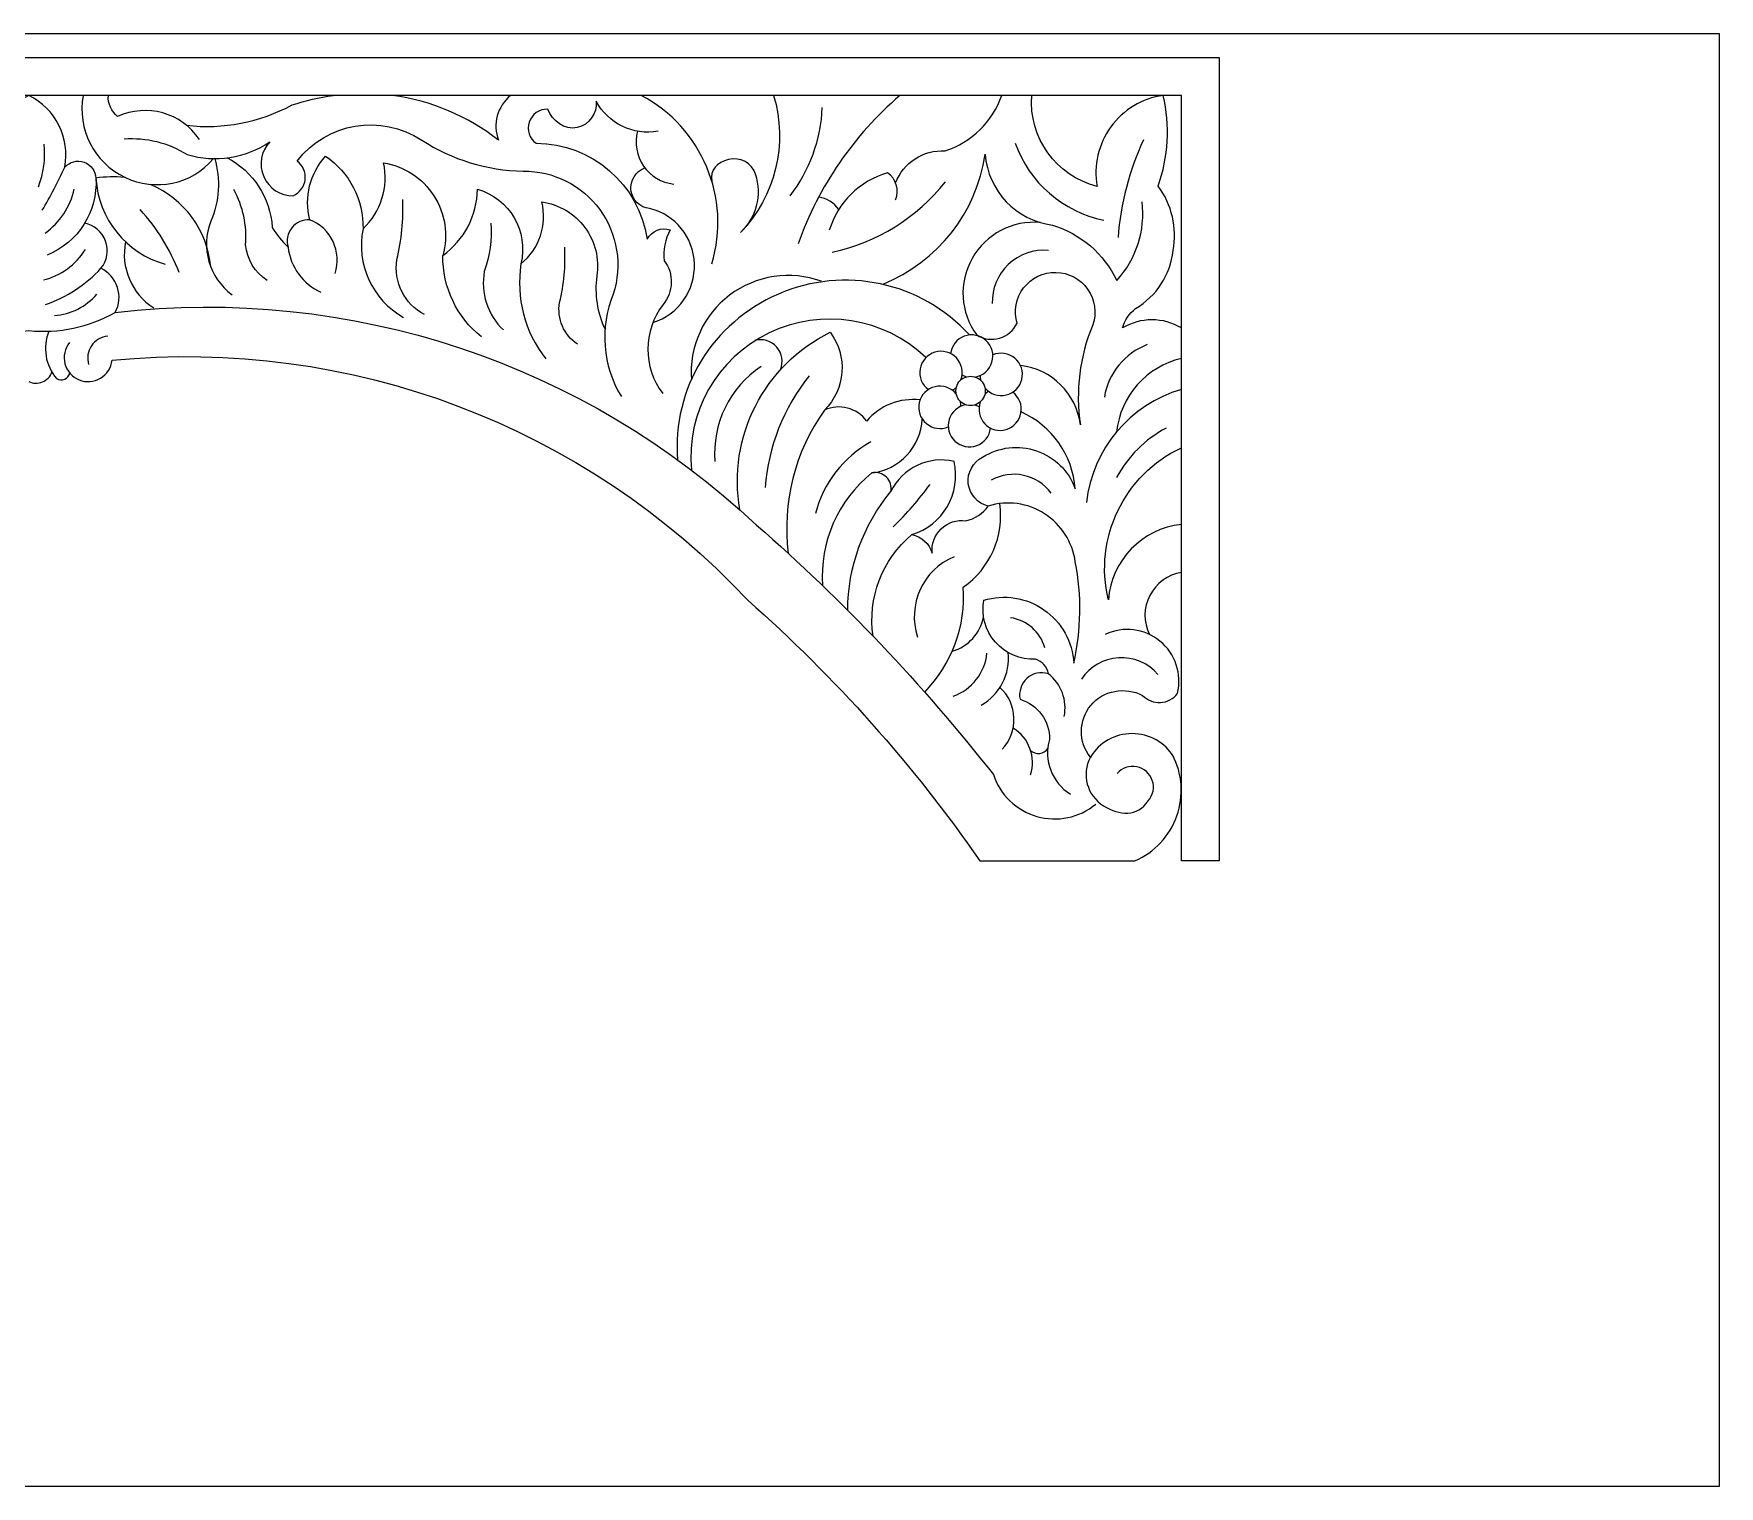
# Model space of a CAD drawing. Header units: millimetres. Extents: x 4608 to 4852, y 2926 to 3186.
# Drawn here: x 4710.3 to 4851.8, y 3064.4 to 3186.4 of the extents above; entities that cross this region are included whole.
import ezdxf

# ---------------------------------------------------------------- set-up
doc = ezdxf.new("R2010")
doc.units = ezdxf.units.MM
doc.header["$MEASUREMENT"] = 0
doc.layers.add('SITARA ALL', color=18, linetype='Continuous', true_color=0x000000)

msp = doc.modelspace()

# ---------------------------------------------------------------- linework, layer by layer
at = {"layer": 'SITARA ALL', "lineweight": 9}
for points, knots in [([(4607.85, 3186.39), (4607.85, 3186.39), (4851.85, 3186.39), (4851.85, 3186.39), (4851.85, 3186.39), (4851.85, 3064.39), (4851.85, 3064.39), (4851.85, 3064.39), (4607.85, 3064.39), (4607.85, 3064.39), (4607.85, 3064.39), (4607.85, 3186.39), (4607.85, 3186.39)], [0, 0, 0, 0, 0.25, 0.25, 0.25, 0.5, 0.5, 0.5, 0.75, 0.75, 0.75, 1, 1, 1, 1]), ([(4613.03, 3116.93), (4613.03, 3116.93), (4613.03, 3181.21), (4613.03, 3181.21), (4613.03, 3181.21), (4709.85, 3181.21), (4709.85, 3181.21), (4709.85, 3181.21), (4806.66, 3181.21), (4806.66, 3181.21), (4806.66, 3181.21), (4806.66, 3116.93), (4806.66, 3116.93), (4806.66, 3116.93), (4809.85, 3116.93), (4809.85, 3116.93), (4809.85, 3116.93), (4809.85, 3184.39), (4809.85, 3184.39), (4809.85, 3184.39), (4709.85, 3184.39), (4709.85, 3184.39), (4709.85, 3184.39), (4609.85, 3184.39), (4609.85, 3184.39), (4609.85, 3184.39), (4609.85, 3116.93), (4609.85, 3116.93), (4609.85, 3116.93), (4613.03, 3116.93), (4613.03, 3116.93)], [0, 0, 0, 0, 0.1, 0.1, 0.1, 0.2, 0.2, 0.2, 0.3, 0.3, 0.3, 0.4, 0.4, 0.4, 0.5, 0.5, 0.5, 0.6, 0.6, 0.6, 0.7, 0.7, 0.7, 0.8, 0.8, 0.8, 0.9, 0.9, 0.9, 1, 1, 1, 1]), ([(4710.97, 3171.56), (4711.66, 3172.74), (4712.3, 3173.95), (4712.88, 3175.19), (4713.32, 3177.65), (4712.09, 3180.11), (4709.85, 3181.21), (4707.61, 3180.1), (4706.37, 3177.65), (4706.81, 3175.19), (4707.39, 3173.95), (4708.03, 3172.74), (4708.73, 3171.56)], [0, 0, 0, 0, 0.2, 0.2, 0.2, 0.4, 0.4, 0.4, 0.6, 0.6, 0.6, 1, 1, 1, 1]), ([(4714.42, 3181.21), (4713.88, 3178.39), (4715.32, 3175.57), (4717.91, 3174.34), (4720.51, 3173.11), (4723.52, 3173.71), (4725.36, 3175.91)], [0, 0, 0, 0, 0.333333, 0.333333, 0.333333, 1, 1, 1, 1]), ([(4724.18, 3177.51), (4722.67, 3179.75), (4719.76, 3180.57), (4717.31, 3179.44), (4716.77, 3179.86), (4716.48, 3180.53), (4716.53, 3181.21)], [0, 0, 0, 0, 0.333333, 0.333333, 0.333333, 1, 1, 1, 1]), ([(4723.1, 3178.7), (4726.17, 3178.35), (4729.26, 3178.95), (4731.98, 3180.41), (4733.09, 3180.78), (4734.24, 3181.05), (4735.4, 3181.21)], [0, 0, 0, 0, 0.333333, 0.333333, 0.333333, 1, 1, 1, 1]), ([(4750.32, 3181.21), (4749.2, 3180.31), (4748.79, 3178.79), (4749.3, 3177.45), (4746.72, 3179.47), (4743.65, 3180.77), (4740.4, 3181.21)], [0, 0, 0, 0, 0.333333, 0.333333, 0.333333, 1, 1, 1, 1]), ([(4762.71, 3178.2), (4760.62, 3177.83), (4758.51, 3178.85), (4757.51, 3180.73), (4757.61, 3179.69), (4756.92, 3178.74), (4755.9, 3178.51), (4754.88, 3178.28), (4753.79, 3179.06), (4753.44, 3180.05), (4752.73, 3180.08), (4752.1, 3179.64), (4751.88, 3178.97), (4751.66, 3178.3), (4751.89, 3177.58), (4752.47, 3177.19), (4757.14, 3177.18), (4761.1, 3173.75), (4761.79, 3169.14), (4762.16, 3169.84), (4762.98, 3170.17), (4763.73, 3169.92), (4763.29, 3169.13), (4763.11, 3168.22), (4763.22, 3167.33), (4764.05, 3166.23), (4764.01, 3164.7), (4763.12, 3163.64), (4761.43, 3161.44), (4761.42, 3158.38), (4763.1, 3156.17)], [0, 0, 0, 0, 0.090909, 0.090909, 0.090909, 0.181818, 0.181818, 0.181818, 0.272727, 0.272727, 0.272727, 0.363636, 0.363636, 0.363636, 0.454545, 0.454545, 0.454545, 0.545455, 0.545455, 0.545455, 0.636364, 0.636364, 0.636364, 0.727273, 0.727273, 0.727273, 0.818182, 0.818182, 0.818182, 1, 1, 1, 1]), ([(4772.41, 3181.21), (4773.64, 3177.15), (4772.57, 3172.74), (4769.62, 3169.69), (4770.97, 3170.93), (4771.47, 3172.84), (4770.9, 3174.59), (4770.59, 3175.54), (4769.59, 3176.08), (4768.63, 3175.82), (4767.66, 3175.57), (4767.03, 3174.97), (4767.22, 3173.99)], [0, 0, 0, 0, 0.2, 0.2, 0.2, 0.4, 0.4, 0.4, 0.6, 0.6, 0.6, 1, 1, 1, 1]), ([(4782.66, 3173.86), (4783.31, 3175.57), (4784.99, 3176.66), (4786.81, 3176.56), (4789.04, 3177.28), (4790.81, 3179), (4791.58, 3181.21)], [0, 0, 0, 0, 0.333333, 0.333333, 0.333333, 1, 1, 1, 1]), ([(4806.66, 3161.68), (4805.14, 3162.59), (4803.24, 3162.59), (4801.72, 3161.68), (4801.9, 3162.33), (4802.29, 3162.91), (4802.82, 3163.32), (4804.58, 3164.35), (4805.75, 3166.15), (4805.96, 3168.18), (4806.32, 3170.08), (4805.87, 3172.05), (4804.71, 3173.59), (4805.58, 3176.04), (4805.73, 3178.68), (4805.13, 3181.21), (4803.37, 3180.96), (4801.78, 3180), (4800.74, 3178.56), (4799.69, 3177.12), (4799.27, 3175.33), (4799.58, 3173.57), (4796.14, 3174.44), (4793.82, 3177.67), (4794.1, 3181.21)], [0, 0, 0, 0, 0.111111, 0.111111, 0.111111, 0.222222, 0.222222, 0.222222, 0.333333, 0.333333, 0.333333, 0.444444, 0.444444, 0.444444, 0.555556, 0.555556, 0.555556, 0.666667, 0.666667, 0.666667, 0.777778, 0.777778, 0.777778, 1, 1, 1, 1]), ([(4717.86, 3177.56), (4719.71, 3177.7), (4721.56, 3177.24), (4723.14, 3176.25), (4725.5, 3175.55), (4728.05, 3175.93), (4730.09, 3177.31), (4729.35, 3176.53), (4729.14, 3175.38), (4729.58, 3174.39), (4730.01, 3173.4), (4730.98, 3172.77), (4732.05, 3172.79), (4732.61, 3173.03), (4732.99, 3173.55), (4733.06, 3174.15), (4733.13, 3174.75), (4732.88, 3175.34), (4732.39, 3175.7), (4734.87, 3178.94), (4739.44, 3179.7), (4742.85, 3177.46), (4745.39, 3175.81), (4748.34, 3174.91), (4751.37, 3174.85), (4753.91, 3174.88), (4756.3, 3173.68), (4757.8, 3171.64), (4759.3, 3169.59), (4759.72, 3166.93), (4758.94, 3164.52), (4757.78, 3161.71), (4758.03, 3158.51), (4759.62, 3155.92)], [0, 0, 0, 0, 0.083333, 0.083333, 0.083333, 0.166667, 0.166667, 0.166667, 0.25, 0.25, 0.25, 0.333333, 0.333333, 0.333333, 0.416667, 0.416667, 0.416667, 0.5, 0.5, 0.5, 0.583333, 0.583333, 0.583333, 0.666667, 0.666667, 0.666667, 0.75, 0.75, 0.75, 0.833333, 0.833333, 0.833333, 1, 1, 1, 1]), ([(4760.98, 3178.2), (4760.71, 3177.2), (4760.89, 3176.14), (4761.48, 3175.28), (4762.06, 3174.43), (4762.99, 3173.88), (4764.02, 3173.77)], [0, 0, 0, 0, 0.333333, 0.333333, 0.333333, 1, 1, 1, 1]), ([(4712.88, 3175.19), (4713.29, 3175.64), (4713.92, 3175.8), (4714.49, 3175.6), (4715.06, 3175.4), (4715.45, 3174.86), (4715.49, 3174.26), (4715.68, 3170.85), (4718.02, 3167.95), (4721.31, 3167.04)], [0, 0, 0, 0, 0.25, 0.25, 0.25, 0.5, 0.5, 0.5, 1, 1, 1, 1]), ([(4725.46, 3175.91), (4725.97, 3174.18), (4725.86, 3172.32), (4725.14, 3170.66), (4724.26, 3168.43), (4724.99, 3165.89), (4726.92, 3164.47)], [0, 0, 0, 0, 0.333333, 0.333333, 0.333333, 1, 1, 1, 1]), ([(4726.52, 3175.98), (4728.71, 3174.81), (4730.14, 3172.6), (4730.3, 3170.13), (4730.67, 3169.52), (4731.11, 3168.96), (4731.62, 3168.46)], [0, 0, 0, 0, 0.333333, 0.333333, 0.333333, 1, 1, 1, 1]), ([(4735.57, 3166.25), (4736.17, 3168.08), (4735.24, 3170.06), (4733.45, 3170.77), (4732.97, 3172.66), (4733.46, 3174.66), (4734.77, 3176.11), (4736.79, 3174.75), (4737.98, 3172.44), (4737.92, 3170), (4737.32, 3167.05), (4738.69, 3164.05), (4741.31, 3162.57)], [0, 0, 0, 0, 0.2, 0.2, 0.2, 0.4, 0.4, 0.4, 0.6, 0.6, 0.6, 1, 1, 1, 1]), ([(4781.6, 3165.37), (4786.19, 3167.23), (4789.46, 3171.37), (4790.18, 3176.27), (4790.42, 3173.19), (4792.77, 3170.71), (4795.83, 3170.32), (4798.2, 3169.6), (4800.16, 3167.91), (4801.24, 3165.68), (4802.88, 3167.46), (4803.65, 3169.86), (4803.36, 3172.27)], [0, 0, 0, 0, 0.2, 0.2, 0.2, 0.4, 0.4, 0.4, 0.6, 0.6, 0.6, 1, 1, 1, 1]), ([(4717.87, 3174.31), (4717.08, 3174.41), (4716.28, 3174.39), (4715.49, 3174.26), (4715.64, 3171.46), (4713.99, 3168.86), (4711.39, 3167.8)], [0, 0, 0, 0, 0.333333, 0.333333, 0.333333, 1, 1, 1, 1]), ([(4737.92, 3170), (4739.43, 3171.43), (4740.08, 3173.53), (4739.65, 3175.56), (4741.39, 3175.27), (4742.92, 3174.27), (4743.87, 3172.78), (4744.83, 3171.3), (4745.1, 3169.47), (4744.63, 3167.77)], [0, 0, 0, 0, 0.25, 0.25, 0.25, 0.5, 0.5, 0.5, 1, 1, 1, 1]), ([(4762.27, 3162.14), (4764.42, 3162.81), (4765.84, 3164.83), (4765.76, 3167.07), (4765.67, 3169.32), (4764.17, 3171.2), (4761.99, 3171.7), (4761.18, 3171.79), (4760.53, 3172.43), (4760.43, 3173.24), (4760.33, 3174.05), (4760.83, 3174.84), (4761.59, 3175.13)], [0, 0, 0, 0, 0.2, 0.2, 0.2, 0.4, 0.4, 0.4, 0.6, 0.6, 0.6, 1, 1, 1, 1]), ([(4782.66, 3172.44), (4782.99, 3173.27), (4782.71, 3174.21), (4781.98, 3174.71), (4779.64, 3174.04), (4777.79, 3172.23), (4777.09, 3169.89)], [0, 0, 0, 0, 0.333333, 0.333333, 0.333333, 1, 1, 1, 1]), ([(4729.86, 3165.67), (4728.84, 3166.35), (4728.18, 3167.45), (4728.06, 3168.67), (4728.18, 3170.28), (4727.84, 3171.88), (4727.08, 3173.3)], [0, 0, 0, 0, 0.333333, 0.333333, 0.333333, 1, 1, 1, 1]), ([(4747.86, 3160.94), (4745.79, 3162.59), (4744.59, 3165.11), (4744.63, 3167.77), (4746.42, 3169.06), (4747.5, 3171.12), (4747.54, 3173.33), (4750.23, 3172.55), (4751.84, 3169.8), (4751.19, 3167.07), (4750.75, 3164.24), (4751.5, 3161.34), (4753.28, 3159.09)], [0, 0, 0, 0, 0.2, 0.2, 0.2, 0.4, 0.4, 0.4, 0.6, 0.6, 0.6, 1, 1, 1, 1]), ([(4743.08, 3162.8), (4741.4, 3163.69), (4740.48, 3165.54), (4740.77, 3167.42), (4741.16, 3169.07), (4741.32, 3170.78), (4741.26, 3172.48)], [0, 0, 0, 0, 0.333333, 0.333333, 0.333333, 1, 1, 1, 1]), ([(4751.19, 3167.07), (4752.73, 3168.32), (4753.41, 3170.34), (4752.94, 3172.26), (4754.38, 3172.07), (4755.68, 3171.3), (4756.55, 3170.13), (4757.42, 3168.96), (4757.79, 3167.49), (4757.56, 3166.05), (4757.35, 3164.52), (4757.59, 3162.97), (4758.25, 3161.57)], [0, 0, 0, 0, 0.2, 0.2, 0.2, 0.4, 0.4, 0.4, 0.6, 0.6, 0.6, 1, 1, 1, 1]), ([(4711.25, 3163.64), (4713.03, 3164.26), (4714.63, 3165.3), (4715.91, 3166.69), (4716.43, 3167.33), (4716.57, 3168.2), (4716.29, 3168.98), (4716.01, 3169.75), (4715.35, 3170.32), (4714.54, 3170.48)], [0, 0, 0, 0, 0.25, 0.25, 0.25, 0.5, 0.5, 0.5, 1, 1, 1, 1]), ([(4733.45, 3170.77), (4732.87, 3170.8), (4732.3, 3170.55), (4731.94, 3170.09), (4731.58, 3169.63), (4731.46, 3169.02), (4731.62, 3168.46), (4731.82, 3166.81), (4732.87, 3165.38), (4734.38, 3164.68)], [0, 0, 0, 0, 0.25, 0.25, 0.25, 0.5, 0.5, 0.5, 1, 1, 1, 1]), ([(4748.67, 3170.48), (4748.76, 3169.11), (4748.57, 3167.73), (4748.11, 3166.43), (4747.78, 3164.63), (4748.38, 3162.78), (4749.71, 3161.51)], [0, 0, 0, 0, 0.333333, 0.333333, 0.333333, 1, 1, 1, 1]), ([(4794.82, 3170.53), (4792.48, 3170.75), (4790.24, 3169.57), (4789.09, 3167.52), (4787.94, 3165.48), (4788.07, 3162.98), (4789.47, 3161.09), (4790.04, 3160.73), (4790.74, 3160.64), (4791.39, 3160.82), (4792.04, 3161.01), (4792.57, 3161.47), (4792.86, 3162.07), (4792.56, 3163.09), (4792.76, 3164.2), (4793.41, 3165.04), (4794.05, 3165.89), (4795.07, 3166.37), (4796.13, 3166.35), (4797.19, 3166.33), (4798.18, 3165.81), (4798.79, 3164.94), (4799.4, 3164.07), (4799.56, 3162.95), (4799.22, 3161.94), (4798.11, 3159.29), (4797.75, 3156.39), (4798.18, 3153.55), (4797.84, 3156.17), (4795.77, 3158.22), (4793.14, 3158.53)], [0, 0, 0, 0, 0.090909, 0.090909, 0.090909, 0.181818, 0.181818, 0.181818, 0.272727, 0.272727, 0.272727, 0.363636, 0.363636, 0.363636, 0.454545, 0.454545, 0.454545, 0.545455, 0.545455, 0.545455, 0.636364, 0.636364, 0.636364, 0.727273, 0.727273, 0.727273, 0.818182, 0.818182, 0.818182, 1, 1, 1, 1]), ([(4755.94, 3160.32), (4754.79, 3161.08), (4754.2, 3162.45), (4754.43, 3163.82), (4754.8, 3165.34), (4754.95, 3166.91), (4754.86, 3168.48)], [0, 0, 0, 0, 0.333333, 0.333333, 0.333333, 1, 1, 1, 1]), ([(4795.49, 3168.2), (4794.25, 3168.31), (4793.03, 3167.88), (4792.12, 3167.02), (4791.22, 3166.16), (4790.73, 3164.97), (4790.78, 3163.73)], [0, 0, 0, 0, 0.333333, 0.333333, 0.333333, 1, 1, 1, 1]), ([(4620.22, 3121.68), (4621.61, 3120.54), (4623.47, 3120.16), (4625.19, 3120.66), (4626.91, 3121.16), (4628.27, 3122.47), (4628.83, 3124.17), (4634.78, 3131.76), (4641.44, 3138.78), (4648.72, 3145.12), (4663.15, 3158.73), (4682.87, 3165.26), (4702.58, 3162.99), (4704.79, 3161.74), (4707.32, 3161.21), (4709.85, 3161.46), (4712.37, 3161.21), (4714.9, 3161.74), (4717.11, 3162.99), (4717.45, 3163.64), (4717.52, 3164.4), (4717.29, 3165.09), (4717.06, 3165.79), (4716.57, 3166.37), (4715.91, 3166.69)], [0, 0, 0, 0, 0.111111, 0.111111, 0.111111, 0.222222, 0.222222, 0.222222, 0.333333, 0.333333, 0.333333, 0.444444, 0.444444, 0.444444, 0.555556, 0.555556, 0.555556, 0.666667, 0.666667, 0.666667, 0.777778, 0.777778, 0.777778, 1, 1, 1, 1]), ([(4788.87, 3161.09), (4784.8, 3165.55), (4778.35, 3166.93), (4772.81, 3164.52), (4767.27, 3162.12), (4763.87, 3156.61), (4764.35, 3150.59)], [0, 0, 0, 0, 0.333333, 0.333333, 0.333333, 1, 1, 1, 1]), ([(4776.43, 3165.6), (4773.83, 3166.55), (4770.92, 3166.1), (4768.71, 3164.43), (4766.5, 3162.75), (4765.3, 3160.09), (4765.51, 3157.33)], [0, 0, 0, 0, 0.333333, 0.333333, 0.333333, 1, 1, 1, 1]), ([(4717.11, 3162.99), (4736.82, 3165.27), (4756.54, 3158.72), (4770.98, 3145.12), (4778.25, 3138.78), (4784.91, 3131.76), (4790.87, 3124.17), (4791.43, 3122.47), (4792.8, 3121.15), (4794.52, 3120.66), (4796.24, 3120.16), (4798.09, 3120.54), (4799.47, 3121.68)], [0, 0, 0, 0, 0.2, 0.2, 0.2, 0.4, 0.4, 0.4, 0.6, 0.6, 0.6, 1, 1, 1, 1]), ([(4785.2, 3159.19), (4781.68, 3162.56), (4776.43, 3163.39), (4772.04, 3161.26), (4767.65, 3159.13), (4765.04, 3154.59), (4765.51, 3149.74)], [0, 0, 0, 0, 0.333333, 0.333333, 0.333333, 1, 1, 1, 1]), ([(4711.54, 3161.41), (4710.99, 3160.07), (4711.23, 3158.53), (4712.18, 3157.43), (4712.38, 3157.3), (4712.64, 3157.28), (4712.86, 3157.37), (4713.08, 3157.47), (4713.24, 3157.67), (4713.28, 3157.91)], [0, 0, 0, 0, 0.25, 0.25, 0.25, 0.5, 0.5, 0.5, 1, 1, 1, 1]), ([(4713.26, 3160.45), (4712.86, 3159.95), (4712.72, 3159.3), (4712.88, 3158.68), (4713.04, 3158.07), (4713.48, 3157.57), (4714.07, 3157.32), (4714.65, 3157.08), (4715.32, 3157.13), (4715.87, 3157.46), (4716.41, 3157.78), (4716.77, 3158.34), (4716.84, 3158.97), (4736.8, 3160.93), (4756.54, 3153.47), (4770.24, 3138.82), (4777.59, 3132.33), (4784.14, 3124.98), (4789.74, 3116.93), (4789.74, 3116.93), (4802.76, 3116.93), (4802.76, 3116.93), (4804.41, 3117.64), (4805.69, 3119.01), (4806.28, 3120.7), (4806.88, 3122.39), (4806.75, 3124.24), (4805.91, 3125.83)], [0, 0, 0, 0, 0.1, 0.1, 0.1, 0.2, 0.2, 0.2, 0.3, 0.3, 0.3, 0.4, 0.4, 0.4, 0.5, 0.5, 0.5, 0.6, 0.6, 0.6, 0.7, 0.7, 0.7, 0.8, 0.8, 0.8, 1, 1, 1, 1]), ([(4716.48, 3160.98), (4715.92, 3160.93), (4715.42, 3160.63), (4715.11, 3160.17), (4714.8, 3159.71), (4714.71, 3159.13), (4714.87, 3158.6)], [0, 0, 0, 0, 0.333333, 0.333333, 0.333333, 1, 1, 1, 1]), ([(4769.57, 3146.41), (4768.51, 3152.51), (4771.61, 3158.58), (4777.16, 3161.32), (4778.66, 3159.33), (4778.45, 3156.54), (4776.68, 3154.78), (4774.19, 3151.29), (4773.11, 3147), (4773.64, 3142.74)], [0, 0, 0, 0, 0.25, 0.25, 0.25, 0.5, 0.5, 0.5, 1, 1, 1, 1]), ([(4772.98, 3158.17), (4773.25, 3158.81), (4773.13, 3159.55), (4772.67, 3160.07), (4772.21, 3160.6), (4771.49, 3160.81), (4770.82, 3160.62)], [0, 0, 0, 0, 0.333333, 0.333333, 0.333333, 1, 1, 1, 1]), ([(4789.35, 3157.56), (4790.01, 3157.68), (4790.56, 3158.16), (4790.75, 3158.81), (4790.94, 3159.45), (4790.76, 3160.15), (4790.27, 3160.61), (4789.78, 3161.07), (4789.07, 3161.22), (4788.43, 3160.99), (4787.8, 3160.75), (4787.35, 3160.19), (4787.28, 3159.52)], [0, 0, 0, 0, 0.2, 0.2, 0.2, 0.4, 0.4, 0.4, 0.6, 0.6, 0.6, 1, 1, 1, 1]), ([(4788.14, 3157.32), (4788.37, 3157.96), (4788.22, 3158.67), (4787.76, 3159.16), (4787.3, 3159.65), (4786.61, 3159.84), (4785.96, 3159.64), (4785.31, 3159.45), (4784.83, 3158.9), (4784.72, 3158.24), (4784.6, 3157.57), (4784.86, 3156.91), (4785.41, 3156.51)], [0, 0, 0, 0, 0.2, 0.2, 0.2, 0.4, 0.4, 0.4, 0.6, 0.6, 0.6, 1, 1, 1, 1]), ([(4790.16, 3156.64), (4790.6, 3156.12), (4791.28, 3155.89), (4791.94, 3156.05), (4792.6, 3156.2), (4793.11, 3156.71), (4793.26, 3157.36), (4793.42, 3158.02), (4793.19, 3158.71), (4792.67, 3159.14), (4792.15, 3159.57), (4791.44, 3159.68), (4790.82, 3159.41)], [0, 0, 0, 0, 0.2, 0.2, 0.2, 0.4, 0.4, 0.4, 0.6, 0.6, 0.6, 1, 1, 1, 1]), ([(4709.85, 3157.17), (4710.21, 3157), (4710.62, 3157), (4710.99, 3157.15), (4711.36, 3157.3), (4711.65, 3157.6), (4711.79, 3157.97)], [0, 0, 0, 0, 0.333333, 0.333333, 0.333333, 1, 1, 1, 1]), ([(4790.19, 3156.39), (4790.19, 3156.84), (4789.95, 3157.24), (4789.57, 3157.46), (4789.19, 3157.68), (4788.72, 3157.68), (4788.34, 3157.46), (4787.96, 3157.24), (4787.72, 3156.84), (4787.72, 3156.39), (4787.72, 3155.95), (4787.96, 3155.55), (4788.34, 3155.33), (4788.72, 3155.11), (4789.19, 3155.11), (4789.57, 3155.33), (4789.95, 3155.55), (4790.19, 3155.95), (4790.19, 3156.39)], [0, 0, 0, 0, 0.166667, 0.166667, 0.166667, 0.333333, 0.333333, 0.333333, 0.5, 0.5, 0.5, 0.666667, 0.666667, 0.666667, 0.833333, 0.833333, 0.833333, 1, 1, 1, 1]), ([(4787.74, 3156.15), (4787.31, 3156.67), (4786.62, 3156.9), (4785.97, 3156.74), (4785.31, 3156.59), (4784.8, 3156.08), (4784.64, 3155.43), (4784.49, 3154.77), (4784.72, 3154.08), (4785.24, 3153.65), (4785.76, 3153.22), (4786.46, 3153.11), (4787.08, 3153.38)], [0, 0, 0, 0, 0.2, 0.2, 0.2, 0.4, 0.4, 0.4, 0.6, 0.6, 0.6, 1, 1, 1, 1]), ([(4789.77, 3155.47), (4789.54, 3154.83), (4789.68, 3154.12), (4790.15, 3153.63), (4790.61, 3153.14), (4791.3, 3152.95), (4791.95, 3153.15), (4792.59, 3153.34), (4793.07, 3153.89), (4793.19, 3154.55), (4793.31, 3155.21), (4793.04, 3155.88), (4792.5, 3156.28)], [0, 0, 0, 0, 0.2, 0.2, 0.2, 0.4, 0.4, 0.4, 0.6, 0.6, 0.6, 1, 1, 1, 1]), ([(4784.71, 3155.63), (4783.01, 3155.84), (4781.33, 3155.17), (4780.23, 3153.86), (4779.41, 3154.97), (4777.93, 3155.35), (4776.68, 3154.78)], [0, 0, 0, 0, 0.333333, 0.333333, 0.333333, 1, 1, 1, 1]), ([(4788.56, 3155.23), (4787.89, 3155.11), (4787.35, 3154.63), (4787.16, 3153.98), (4786.96, 3153.33), (4787.15, 3152.64), (4787.64, 3152.18), (4788.13, 3151.72), (4788.84, 3151.57), (4789.47, 3151.8), (4790.11, 3152.04), (4790.55, 3152.6), (4790.63, 3153.27)], [0, 0, 0, 0, 0.2, 0.2, 0.2, 0.4, 0.4, 0.4, 0.6, 0.6, 0.6, 1, 1, 1, 1]), ([(4796.82, 3129.05), (4797.09, 3130.4), (4796.58, 3131.79), (4795.49, 3132.64), (4795.38, 3133.22), (4794.96, 3133.69), (4794.4, 3133.86), (4793.12, 3133.81), (4791.89, 3134.33), (4791.04, 3135.29), (4790.2, 3136.25), (4789.84, 3137.55), (4790.06, 3138.81), (4791.78, 3139.34), (4793.65, 3139.04), (4795.12, 3138.01), (4796.6, 3136.98), (4797.52, 3135.31), (4797.62, 3133.52), (4798.26, 3136.32), (4798.3, 3139.22), (4797.75, 3142.04), (4797.52, 3143.7), (4796.58, 3145.17), (4795.17, 3146.08), (4793.76, 3146.98), (4792.04, 3147.22), (4790.44, 3146.72), (4789.54, 3146.94), (4788.87, 3147.69), (4788.76, 3148.6), (4788.66, 3149.52), (4789.15, 3150.41), (4789.97, 3150.83), (4791.32, 3151.69), (4792.99, 3151.88), (4794.5, 3151.36), (4796.01, 3150.85), (4797.21, 3149.66), (4797.75, 3148.16), (4797.53, 3150.99), (4795.79, 3153.47), (4793.21, 3154.63)], [0, 0, 0, 0, 0.066667, 0.066667, 0.066667, 0.133333, 0.133333, 0.133333, 0.2, 0.2, 0.2, 0.266667, 0.266667, 0.266667, 0.333333, 0.333333, 0.333333, 0.4, 0.4, 0.4, 0.466667, 0.466667, 0.466667, 0.533333, 0.533333, 0.533333, 0.6, 0.6, 0.6, 0.666667, 0.666667, 0.666667, 0.733333, 0.733333, 0.733333, 0.8, 0.8, 0.8, 0.866667, 0.866667, 0.866667, 1, 1, 1, 1]), ([(4784.01, 3144.32), (4786.63, 3145.11), (4788.19, 3147.8), (4787.57, 3150.47), (4785.42, 3150.97), (4783.22, 3149.92), (4782.26, 3147.94)], [0, 0, 0, 0, 0.333333, 0.333333, 0.333333, 1, 1, 1, 1]), ([(4806.66, 3145.18), (4803.36, 3144.82), (4800.79, 3142.17), (4800.53, 3138.86), (4799.28, 3144.03), (4801.85, 3149.36), (4806.66, 3151.62)], [0, 0, 0, 0, 0.333333, 0.333333, 0.333333, 1, 1, 1, 1]), ([(4778.64, 3137.96), (4778.65, 3141.61), (4779.92, 3145.14), (4782.26, 3147.94), (4782.35, 3148.38), (4782.21, 3148.84), (4781.89, 3149.15), (4781.57, 3149.47), (4781.11, 3149.6), (4780.67, 3149.5), (4777.81, 3147.23), (4776.26, 3143.69), (4776.52, 3140.05)], [0, 0, 0, 0, 0.2, 0.2, 0.2, 0.4, 0.4, 0.4, 0.6, 0.6, 0.6, 1, 1, 1, 1]), ([(4780.77, 3135.79), (4780.3, 3139), (4781.53, 3142.23), (4784.01, 3144.32), (4784.83, 3144.17), (4785.5, 3143.56), (4785.74, 3142.76), (4785.65, 3143.52), (4785.93, 3144.27), (4786.48, 3144.81), (4787.03, 3145.34), (4787.8, 3145.59), (4788.56, 3145.48), (4789.31, 3145.66), (4789.98, 3146.1), (4790.44, 3146.72)], [0, 0, 0, 0, 0.166667, 0.166667, 0.166667, 0.333333, 0.333333, 0.333333, 0.5, 0.5, 0.5, 0.666667, 0.666667, 0.666667, 1, 1, 1, 1]), ([(4785.1, 3131.09), (4787.4, 3133.44), (4788.57, 3136.65), (4788.34, 3139.92), (4790.61, 3141.49), (4791.8, 3144.2), (4791.4, 3146.93)], [0, 0, 0, 0, 0.333333, 0.333333, 0.333333, 1, 1, 1, 1]), ([(4806.66, 3141.15), (4805.52, 3140.96), (4804.54, 3140.24), (4804.01, 3139.21), (4803.48, 3138.19), (4803.47, 3136.98), (4803.99, 3135.94)], [0, 0, 0, 0, 0.333333, 0.333333, 0.333333, 1, 1, 1, 1]), ([(4806.04, 3125.63), (4805.29, 3126.86), (4803.96, 3127.61), (4802.52, 3127.61), (4801.08, 3127.61), (4799.76, 3126.86), (4799.02, 3125.63), (4798, 3126.91), (4798.01, 3128.72), (4799.05, 3129.98), (4800.08, 3131.25), (4801.95, 3131.57), (4803.4, 3130.82), (4803.79, 3130.41), (4804.34, 3130.19), (4804.91, 3130.22), (4805.47, 3130.25), (4805.99, 3130.53), (4806.33, 3130.98), (4806.74, 3132.61), (4806.16, 3134.32), (4804.86, 3135.38), (4803.56, 3136.44), (4801.79, 3136.66), (4800.27, 3135.94)], [0, 0, 0, 0, 0.111111, 0.111111, 0.111111, 0.222222, 0.222222, 0.222222, 0.333333, 0.333333, 0.333333, 0.444444, 0.444444, 0.444444, 0.555556, 0.555556, 0.555556, 0.666667, 0.666667, 0.666667, 0.777778, 0.777778, 0.777778, 1, 1, 1, 1]), ([(4804.69, 3132.58), (4803.87, 3133.54), (4802.64, 3134.06), (4801.38, 3133.98), (4800.12, 3133.9), (4798.97, 3133.24), (4798.28, 3132.19)], [0, 0, 0, 0, 0.333333, 0.333333, 0.333333, 1, 1, 1, 1]), ([(4795.49, 3132.64), (4794.86, 3132.84), (4794.17, 3132.69), (4793.68, 3132.25), (4793.2, 3131.8), (4792.98, 3131.14), (4793.11, 3130.49), (4794.6, 3130.05), (4795.61, 3128.67), (4795.59, 3127.12), (4795.08, 3125.37), (4795.79, 3123.49), (4797.34, 3122.52)], [0, 0, 0, 0, 0.2, 0.2, 0.2, 0.4, 0.4, 0.4, 0.6, 0.6, 0.6, 1, 1, 1, 1]), ([(4791.6, 3126.29), (4792.27, 3127), (4792.63, 3127.95), (4792.6, 3128.93), (4792.57, 3129.9), (4792.14, 3130.82), (4791.42, 3131.48)], [0, 0, 0, 0, 0.333333, 0.333333, 0.333333, 1, 1, 1, 1]), ([(4794, 3126.19), (4794.2, 3126), (4794.48, 3125.91), (4794.76, 3125.94), (4795.04, 3125.97), (4795.29, 3126.12), (4795.44, 3126.35)], [0, 0, 0, 0, 0.333333, 0.333333, 0.333333, 1, 1, 1, 1]), ([(4799.02, 3125.63), (4798.25, 3124.19), (4798.73, 3122.41), (4800.12, 3121.55), (4801.51, 3120.7), (4802.94, 3120.63), (4803.88, 3121.96), (4804.29, 3122.43), (4804.42, 3123.08), (4804.22, 3123.67), (4804.02, 3124.26), (4803.52, 3124.7), (4802.91, 3124.82), (4802.3, 3124.95), (4801.67, 3124.74), (4801.26, 3124.27)], [0, 0, 0, 0, 0.166667, 0.166667, 0.166667, 0.333333, 0.333333, 0.333333, 0.5, 0.5, 0.5, 0.666667, 0.666667, 0.666667, 1, 1, 1, 1])]:
    msp.add_open_spline(points, degree=3, knots=knots, dxfattribs=at)
for points in [[(4767.22, 3167.06), (4768.88, 3172.59), (4766.4, 3178.51), (4761.29, 3181.21)], [(4773.79, 3172.77), (4775.44, 3174.91), (4776.39, 3177.5), (4776.5, 3180.19)], [(4783.02, 3181.21), (4779.14, 3177.87), (4776.19, 3173.58), (4774.47, 3168.75)], [(4803.49, 3177.48), (4802.28, 3174.91), (4801.55, 3172.13), (4801.35, 3169.29)], [(4710.67, 3173.54), (4711.09, 3174.69), (4711.25, 3175.91), (4711.15, 3177.12)], [(4792.7, 3177.19), (4793.89, 3173.89), (4796.71, 3171.44), (4800.16, 3170.73)], [(4711.22, 3169.64), (4712.46, 3170.54), (4713.33, 3171.86), (4713.67, 3173.35)], [(4725.14, 3166.8), (4724.85, 3169.86), (4722.91, 3172.52), (4720.08, 3173.72)], [(4777.34, 3168.05), (4781.1, 3168.85), (4784.46, 3170.94), (4786.84, 3173.96)], [(4722.48, 3166.35), (4721.71, 3168.29), (4720.6, 3170.07), (4719.21, 3171.63)], [(4777.88, 3171.63), (4777.48, 3172.19), (4776.88, 3172.57), (4776.2, 3172.67)], [(4717.97, 3168.92), (4717.54, 3166.76), (4718.48, 3164.55), (4720.34, 3163.37)], [(4711.07, 3165.71), (4712.54, 3166.07), (4713.8, 3166.98), (4714.6, 3168.27)], [(4712, 3162.73), (4713.38, 3162.83), (4714.66, 3163.47), (4715.56, 3164.51)], [(4803.79, 3160.28), (4801.89, 3159.56), (4800.53, 3157.88), (4800.2, 3155.88)], [(4806.66, 3159.12), (4803.72, 3158.42), (4801.54, 3155.95), (4801.22, 3152.94)], [(4771.36, 3158.45), (4768.72, 3156.68), (4767.23, 3153.63), (4767.48, 3150.46)], [(4775.4, 3157.66), (4773.24, 3154.98), (4771.95, 3151.7), (4771.7, 3148.27)], [(4788.24, 3157.73), (4788.36, 3157.67), (4788.49, 3157.62), (4788.63, 3157.58)], [(4789.75, 3157.68), (4789.76, 3157.54), (4789.78, 3157.4), (4789.82, 3157.27)], [(4787.44, 3156.44), (4787.56, 3156.52), (4787.67, 3156.61), (4787.76, 3156.71)], [(4790.47, 3156.35), (4790.35, 3156.27), (4790.24, 3156.18), (4790.14, 3156.08)], [(4806.66, 3156.52), (4802.34, 3155.24), (4799.2, 3151.51), (4798.69, 3147.03)], [(4788.15, 3155.11), (4788.15, 3155.25), (4788.12, 3155.39), (4788.08, 3155.52)], [(4789.67, 3155.06), (4789.54, 3155.12), (4789.41, 3155.17), (4789.27, 3155.2)], [(4780.67, 3149.5), (4782.99, 3149.79), (4784.77, 3151.7), (4784.89, 3154.03)], [(4805.38, 3153.27), (4803.61, 3152.33), (4802.17, 3150.88), (4801.22, 3149.12)], [(4780.59, 3152.11), (4778.27, 3150.83), (4776.58, 3148.66), (4775.92, 3146.09)], [(4795.72, 3147.81), (4794.56, 3149.39), (4792.4, 3149.85), (4790.69, 3148.89)], [(4782.46, 3144.98), (4783.59, 3146.08), (4784.62, 3147.27), (4785.55, 3148.54)], [(4787.59, 3142.47), (4784.94, 3141.38), (4783.6, 3138.43), (4784.51, 3135.72)], [(4787.42, 3134.53), (4788.76, 3134.92), (4789.77, 3136.03), (4790.05, 3137.4)], [(4795.18, 3134.82), (4794.82, 3136.16), (4793.69, 3137.15), (4792.31, 3137.34)], [(4787.5, 3130.76), (4789.06, 3131.31), (4790.16, 3132.71), (4790.33, 3134.36)], [(4789.84, 3129.99), (4791.42, 3130.88), (4792.31, 3132.63), (4792.1, 3134.43)], [(4794, 3124.15), (4794.47, 3125.64), (4793.86, 3127.26), (4792.53, 3128.07)]]:
    msp.add_open_spline(points, degree=3, dxfattribs=at)

doc.saveas('drawing.dxf')
